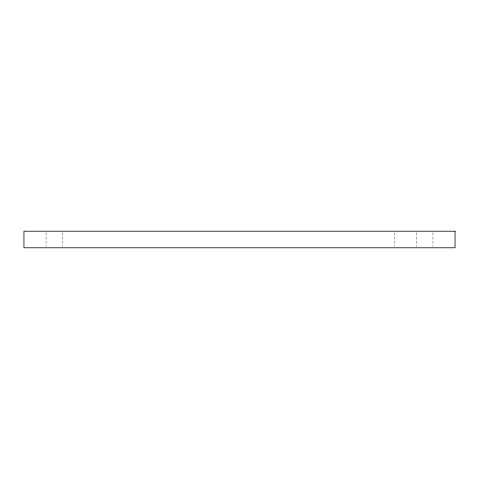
<?xml version="1.0" encoding="UTF-8"?>
<svg xmlns="http://www.w3.org/2000/svg" width="479" height="479" viewBox="0 0 479 479"><rect width="100%" height="100%" fill="white"/><g stroke="black" fill="none" stroke-linecap="round" stroke-linejoin="round"><path stroke-width="0.36" stroke-dasharray="2.4 1.8" d="M432.944 232.65L432.944 246.35M416.359 232.65L416.359 246.35M394.253 232.65L394.253 246.35M62.641 232.65L62.641 246.35M46.056 232.65L46.056 246.35"/><path stroke-width="0.72" d="M455.05 231.207L23.95 231.207L23.95 247.793L455.05 247.793L455.05 231.207"/></g></svg>
